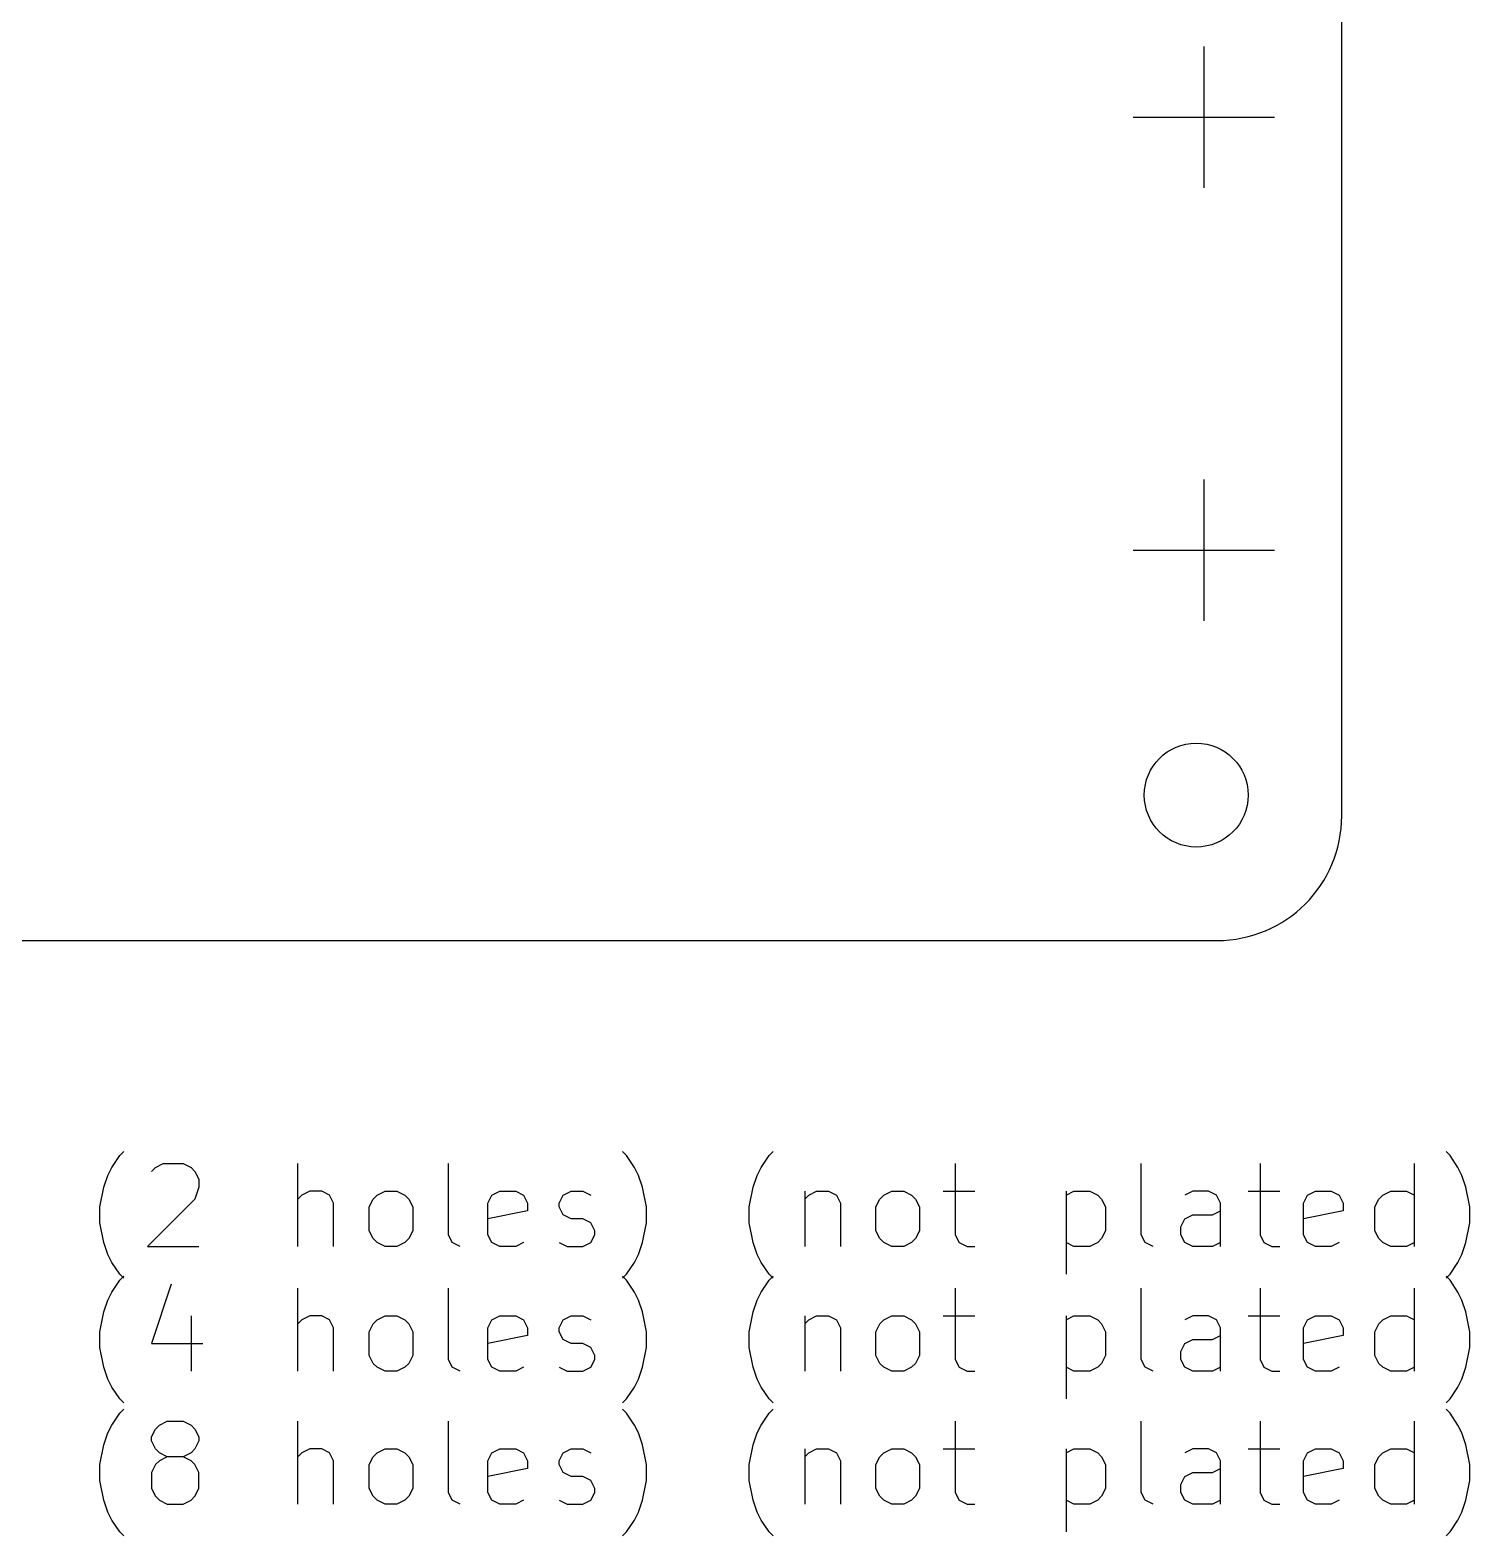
# Model space of a CAD drawing. Extents: x 2.28 to 5.04, y -5.56 to -2.72.
# Drawn here: x 3.679 to 5.043, y -5.564 to -4.137 of the extents above; entities that cross this region are included whole.
import ezdxf

# ---------------------------------------------------------------- set-up
doc = ezdxf.new("R2010")
doc.units = 0
doc.header["$MEASUREMENT"] = 0
doc.layers.add('BLACK', color=7, linetype='CONTINUOUS')

msp = doc.modelspace()

# ---------------------------------------------------------------- linework, layer by layer
at = {"layer": 'BLACK', "linetype": 'CONTINUOUS'}
for p, q in [((4.92126, -4.88189), (4.92126, -2.83465)), ((4.79069, -4.15295), (4.79069, -4.28681)), ((4.72376, -4.21988), (4.85762, -4.21988)), ((4.79069, -4.56319), (4.79069, -4.69705)), ((4.72376, -4.63012), (4.85762, -4.63012)), ((2.48031, -5), (4.80315, -5)), ((3.75649, -5.21496), (3.76399, -5.20371)), ((3.76399, -5.20371), (3.76774, -5.19997)), ((4.24393, -5.20371), (4.24018, -5.19997)), ((4.25143, -5.21496), (4.24393, -5.20371)), ((4.37142, -5.21496), (4.37891, -5.20371)), ((4.37891, -5.20371), (4.38266, -5.19997)), ((5.02383, -5.20371), (5.02008, -5.19997)), ((5.03133, -5.21496), (5.02383, -5.20371)), ((3.75274, -5.22246), (3.75649, -5.21496)), ((3.79399, -5.21871), (3.79774, -5.21496)), ((3.79774, -5.21496), (3.80524, -5.21121)), ((3.80524, -5.21121), (3.82398, -5.21121)), ((3.82398, -5.21121), (3.83148, -5.21496)), ((3.83148, -5.21496), (3.83523, -5.21871)), ((3.83523, -5.21871), (3.83898, -5.22621)), ((3.93272, -5.28995), (3.93272, -5.21121)), ((4.0752, -5.27871), (4.0752, -5.21121)), ((4.25518, -5.22246), (4.25143, -5.21496)), ((4.36767, -5.22246), (4.37142, -5.21496)), ((4.55514, -5.21121), (4.55514, -5.27871)), ((4.73137, -5.27871), (4.73137, -5.21121)), ((4.84386, -5.21121), (4.84386, -5.27871)), ((4.99009, -5.28995), (4.99009, -5.21121)), ((5.03508, -5.22246), (5.03133, -5.21496)), ((3.74524, -5.25246), (3.74899, -5.23371)), ((3.74899, -5.23371), (3.75274, -5.22246)), ((3.83898, -5.23371), (3.83523, -5.24496)), ((3.83898, -5.22621), (3.83898, -5.23371)), ((4.25893, -5.23371), (4.25518, -5.22246)), ((4.26268, -5.25246), (4.25893, -5.23371)), ((4.36017, -5.25246), (4.36392, -5.23371)), ((4.36392, -5.23371), (4.36767, -5.22246)), ((5.03883, -5.23371), (5.03508, -5.22246)), ((5.04258, -5.25246), (5.03883, -5.23371)), ((3.83523, -5.24496), (3.79024, -5.28995)), ((3.93647, -5.24121), (3.93272, -5.24496)), ((3.94397, -5.23746), (3.93647, -5.24121)), ((3.95522, -5.23746), (3.94397, -5.23746)), ((3.96272, -5.24121), (3.95522, -5.23746)), ((3.96647, -5.24871), (3.96272, -5.24121)), ((3.96647, -5.28995), (3.96647, -5.24871)), ((4.00021, -5.25246), (4.00396, -5.24496)), ((4.00396, -5.24496), (4.00771, -5.24121)), ((4.00771, -5.24121), (4.01521, -5.23746)), ((4.01521, -5.23746), (4.02646, -5.23746)), ((4.02646, -5.23746), (4.03396, -5.24121)), ((4.03396, -5.24121), (4.03771, -5.24496)), ((4.03771, -5.24496), (4.04146, -5.25246)), ((4.1127, -5.24871), (4.11645, -5.24121)), ((4.1127, -5.27871), (4.1127, -5.24871)), ((4.11645, -5.24121), (4.12395, -5.23746)), ((4.12395, -5.23746), (4.13894, -5.23746)), ((4.13894, -5.23746), (4.14644, -5.24121)), ((4.14644, -5.24121), (4.15019, -5.24871)), ((4.15019, -5.24871), (4.15019, -5.25621)), ((4.18019, -5.24871), (4.18394, -5.24121)), ((4.18019, -5.25246), (4.18019, -5.24871)), ((4.18394, -5.24121), (4.19144, -5.23746)), ((4.19144, -5.23746), (4.20269, -5.23746)), ((4.20269, -5.23746), (4.21019, -5.24121)), ((4.41266, -5.23746), (4.41266, -5.28995)), ((4.41266, -5.24496), (4.41641, -5.24121)), ((4.41641, -5.24121), (4.42391, -5.23746)), ((4.42391, -5.23746), (4.43516, -5.23746)), ((4.43516, -5.23746), (4.44266, -5.24121)), ((4.44266, -5.24121), (4.44641, -5.24871)), ((4.44641, -5.24871), (4.44641, -5.28995)), ((4.48015, -5.25246), (4.4839, -5.24496)), ((4.4839, -5.24496), (4.48765, -5.24121)), ((4.48765, -5.24121), (4.49515, -5.23746)), ((4.49515, -5.23746), (4.5064, -5.23746)), ((4.5064, -5.23746), (4.5139, -5.24121)), ((4.5139, -5.24121), (4.51765, -5.24496)), ((4.51765, -5.24496), (4.5214, -5.25246)), ((4.54389, -5.23746), (4.57389, -5.23746)), ((4.66013, -5.23746), (4.66013, -5.3162)), ((4.66013, -5.24121), (4.66763, -5.23746)), ((4.66763, -5.23746), (4.68263, -5.23746)), ((4.68263, -5.23746), (4.69013, -5.24121)), ((4.69013, -5.24121), (4.69388, -5.24496)), ((4.69388, -5.24496), (4.69763, -5.25246)), ((4.78011, -5.23746), (4.77262, -5.24121)), ((4.79511, -5.23746), (4.78011, -5.23746)), ((4.80261, -5.24121), (4.79511, -5.23746)), ((4.80636, -5.24871), (4.80261, -5.24121)), ((4.80636, -5.28995), (4.80636, -5.24871)), ((4.83261, -5.23746), (4.8626, -5.23746)), ((4.8851, -5.24871), (4.88885, -5.24121)), ((4.8851, -5.27871), (4.8851, -5.24871)), ((4.88885, -5.24121), (4.89635, -5.23746)), ((4.89635, -5.23746), (4.91135, -5.23746)), ((4.91135, -5.23746), (4.91885, -5.24121)), ((4.91885, -5.24121), (4.9226, -5.24871)), ((4.9226, -5.24871), (4.9226, -5.25621)), ((4.95259, -5.25246), (4.95634, -5.24496)), ((4.95634, -5.24496), (4.96009, -5.24121)), ((4.96009, -5.24121), (4.96759, -5.23746)), ((4.96759, -5.23746), (4.98259, -5.23746)), ((4.98259, -5.23746), (4.99009, -5.24121)), ((3.74524, -5.26746), (3.74524, -5.25246)), ((4.00021, -5.27496), (4.00021, -5.25246)), ((4.04146, -5.25246), (4.04146, -5.27496)), ((4.15019, -5.25621), (4.1127, -5.26371)), ((4.18394, -5.25996), (4.18019, -5.25246)), ((4.19144, -5.26371), (4.18394, -5.25996)), ((4.20269, -5.26371), (4.19144, -5.26371)), ((4.21019, -5.26746), (4.20269, -5.26371)), ((4.26268, -5.26746), (4.26268, -5.25246)), ((4.36017, -5.26746), (4.36017, -5.25246)), ((4.48015, -5.27496), (4.48015, -5.25246)), ((4.5214, -5.25246), (4.5214, -5.27496)), ((4.69763, -5.25246), (4.69763, -5.27496)), ((4.76887, -5.27121), (4.77262, -5.26371)), ((4.77262, -5.26371), (4.78011, -5.25996)), ((4.78011, -5.25996), (4.79886, -5.25996)), ((4.79886, -5.25996), (4.80636, -5.25621)), ((4.9226, -5.25621), (4.8851, -5.26371)), ((4.95259, -5.27496), (4.95259, -5.25246)), ((5.04258, -5.26746), (5.04258, -5.25246)), ((3.74899, -5.2862), (3.74524, -5.26746)), ((4.00396, -5.28246), (4.00021, -5.27496)), ((4.04146, -5.27496), (4.03771, -5.28246)), ((4.21394, -5.27496), (4.21019, -5.26746)), ((4.21394, -5.27871), (4.21394, -5.27496)), ((4.25893, -5.2862), (4.26268, -5.26746)), ((4.36392, -5.2862), (4.36017, -5.26746)), ((4.4839, -5.28246), (4.48015, -5.27496)), ((4.5214, -5.27496), (4.51765, -5.28246)), ((4.69763, -5.27496), (4.69388, -5.28246)), ((4.76887, -5.27871), (4.76887, -5.27121)), ((4.95634, -5.28246), (4.95259, -5.27496)), ((5.03883, -5.2862), (5.04258, -5.26746)), ((3.75274, -5.29745), (3.74899, -5.2862)), ((3.79024, -5.28995), (3.83898, -5.28995)), ((4.00771, -5.2862), (4.00396, -5.28246)), ((4.01521, -5.28995), (4.00771, -5.2862)), ((4.02646, -5.28995), (4.01521, -5.28995)), ((4.03396, -5.2862), (4.02646, -5.28995)), ((4.03771, -5.28246), (4.03396, -5.2862)), ((4.07895, -5.2862), (4.0752, -5.27871)), ((4.08645, -5.28995), (4.07895, -5.2862)), ((4.11645, -5.2862), (4.1127, -5.27871)), ((4.12395, -5.28995), (4.11645, -5.2862)), ((4.13894, -5.28995), (4.12395, -5.28995)), ((4.14644, -5.2862), (4.13894, -5.28995)), ((4.18019, -5.2862), (4.18769, -5.28995)), ((4.18769, -5.28995), (4.20269, -5.28995)), ((4.20269, -5.28995), (4.21019, -5.2862)), ((4.21019, -5.2862), (4.21394, -5.27871)), ((4.25518, -5.29745), (4.25893, -5.2862)), ((4.36767, -5.29745), (4.36392, -5.2862)), ((4.48765, -5.2862), (4.4839, -5.28246)), ((4.49515, -5.28995), (4.48765, -5.2862)), ((4.5064, -5.28995), (4.49515, -5.28995)), ((4.5139, -5.2862), (4.5064, -5.28995)), ((4.51765, -5.28246), (4.5139, -5.2862)), ((4.55514, -5.27871), (4.55889, -5.2862)), ((4.55889, -5.2862), (4.56639, -5.28995)), ((4.56639, -5.28995), (4.57389, -5.28995)), ((4.66763, -5.28995), (4.66013, -5.2862)), ((4.68263, -5.28995), (4.66763, -5.28995)), ((4.69013, -5.2862), (4.68263, -5.28995)), ((4.69388, -5.28246), (4.69013, -5.2862)), ((4.73512, -5.2862), (4.73137, -5.27871)), ((4.74262, -5.28995), (4.73512, -5.2862)), ((4.77262, -5.2862), (4.76887, -5.27871)), ((4.78011, -5.28995), (4.77262, -5.2862)), ((4.79886, -5.28995), (4.78011, -5.28995)), ((4.80636, -5.2862), (4.79886, -5.28995)), ((4.84386, -5.27871), (4.84761, -5.2862)), ((4.84761, -5.2862), (4.85511, -5.28995)), ((4.85511, -5.28995), (4.8626, -5.28995)), ((4.88885, -5.2862), (4.8851, -5.27871)), ((4.89635, -5.28995), (4.88885, -5.2862)), ((4.91135, -5.28995), (4.89635, -5.28995)), ((4.91885, -5.2862), (4.91135, -5.28995)), ((4.96009, -5.2862), (4.95634, -5.28246)), ((4.96759, -5.28995), (4.96009, -5.2862)), ((4.98259, -5.28995), (4.96759, -5.28995)), ((4.99009, -5.2862), (4.98259, -5.28995)), ((5.03508, -5.29745), (5.03883, -5.2862)), ((3.75649, -5.30495), (3.75274, -5.29745)), ((3.76399, -5.3162), (3.75649, -5.30495)), ((4.24393, -5.3162), (4.25143, -5.30495)), ((4.25143, -5.30495), (4.25518, -5.29745)), ((4.37142, -5.30495), (4.36767, -5.29745)), ((4.37891, -5.3162), (4.37142, -5.30495)), ((5.02383, -5.3162), (5.03133, -5.30495)), ((5.03133, -5.30495), (5.03508, -5.29745)), ((3.76774, -5.31995), (3.76399, -5.3162)), ((3.76399, -5.32183), (3.76774, -5.31808)), ((4.24018, -5.31995), (4.24393, -5.3162)), ((4.24393, -5.32183), (4.24018, -5.31808)), ((4.38266, -5.31995), (4.37891, -5.3162)), ((4.37891, -5.32183), (4.38266, -5.31808)), ((5.02008, -5.31995), (5.02383, -5.3162)), ((5.02383, -5.32183), (5.02008, -5.31808)), ((3.75274, -5.34057), (3.75649, -5.33307)), ((3.75649, -5.33307), (3.76399, -5.32183)), ((3.81274, -5.32557), (3.79399, -5.38182)), ((3.93272, -5.40806), (3.93272, -5.32932)), ((4.0752, -5.39682), (4.0752, -5.32932)), ((4.25143, -5.33307), (4.24393, -5.32183)), ((4.25518, -5.34057), (4.25143, -5.33307)), ((4.36767, -5.34057), (4.37142, -5.33307)), ((4.37142, -5.33307), (4.37891, -5.32183)), ((4.55514, -5.32932), (4.55514, -5.39682)), ((4.73137, -5.39682), (4.73137, -5.32932)), ((4.84386, -5.32932), (4.84386, -5.39682)), ((4.99009, -5.40806), (4.99009, -5.32932)), ((5.03133, -5.33307), (5.02383, -5.32183)), ((5.03508, -5.34057), (5.03133, -5.33307)), ((3.74899, -5.35182), (3.75274, -5.34057)), ((4.25893, -5.35182), (4.25518, -5.34057)), ((4.36392, -5.35182), (4.36767, -5.34057)), ((5.03883, -5.35182), (5.03508, -5.34057)), ((3.74524, -5.37057), (3.74899, -5.35182)), ((3.83148, -5.35557), (3.83148, -5.40806)), ((3.93647, -5.35932), (3.93272, -5.36307)), ((3.94397, -5.35557), (3.93647, -5.35932)), ((3.95522, -5.35557), (3.94397, -5.35557)), ((3.96272, -5.35932), (3.95522, -5.35557)), ((3.96647, -5.36682), (3.96272, -5.35932)), ((4.00021, -5.37057), (4.00396, -5.36307)), ((4.00396, -5.36307), (4.00771, -5.35932)), ((4.00771, -5.35932), (4.01521, -5.35557)), ((4.01521, -5.35557), (4.02646, -5.35557)), ((4.02646, -5.35557), (4.03396, -5.35932)), ((4.03396, -5.35932), (4.03771, -5.36307)), ((4.03771, -5.36307), (4.04146, -5.37057)), ((4.1127, -5.36682), (4.11645, -5.35932)), ((4.11645, -5.35932), (4.12395, -5.35557)), ((4.12395, -5.35557), (4.13894, -5.35557)), ((4.13894, -5.35557), (4.14644, -5.35932)), ((4.14644, -5.35932), (4.15019, -5.36682)), ((4.18019, -5.36682), (4.18394, -5.35932)), ((4.18394, -5.35932), (4.19144, -5.35557)), ((4.19144, -5.35557), (4.20269, -5.35557)), ((4.20269, -5.35557), (4.21019, -5.35932)), ((4.26268, -5.37057), (4.25893, -5.35182)), ((4.36017, -5.37057), (4.36392, -5.35182)), ((4.41266, -5.35557), (4.41266, -5.40806)), ((4.41266, -5.36307), (4.41641, -5.35932)), ((4.41641, -5.35932), (4.42391, -5.35557)), ((4.42391, -5.35557), (4.43516, -5.35557)), ((4.43516, -5.35557), (4.44266, -5.35932)), ((4.44266, -5.35932), (4.44641, -5.36682)), ((4.48015, -5.37057), (4.4839, -5.36307)), ((4.4839, -5.36307), (4.48765, -5.35932)), ((4.48765, -5.35932), (4.49515, -5.35557)), ((4.49515, -5.35557), (4.5064, -5.35557)), ((4.5064, -5.35557), (4.5139, -5.35932)), ((4.5139, -5.35932), (4.51765, -5.36307)), ((4.51765, -5.36307), (4.5214, -5.37057)), ((4.54389, -5.35557), (4.57389, -5.35557)), ((4.66013, -5.35557), (4.66013, -5.43431)), ((4.66013, -5.35932), (4.66763, -5.35557)), ((4.66763, -5.35557), (4.68263, -5.35557)), ((4.68263, -5.35557), (4.69013, -5.35932)), ((4.69013, -5.35932), (4.69388, -5.36307)), ((4.69388, -5.36307), (4.69763, -5.37057)), ((4.78011, -5.35557), (4.77262, -5.35932)), ((4.79511, -5.35557), (4.78011, -5.35557)), ((4.80261, -5.35932), (4.79511, -5.35557)), ((4.80636, -5.36682), (4.80261, -5.35932)), ((4.83261, -5.35557), (4.8626, -5.35557)), ((4.8851, -5.36682), (4.88885, -5.35932)), ((4.88885, -5.35932), (4.89635, -5.35557)), ((4.89635, -5.35557), (4.91135, -5.35557)), ((4.91135, -5.35557), (4.91885, -5.35932)), ((4.91885, -5.35932), (4.9226, -5.36682)), ((4.95259, -5.37057), (4.95634, -5.36307)), ((4.95634, -5.36307), (4.96009, -5.35932)), ((4.96009, -5.35932), (4.96759, -5.35557)), ((4.96759, -5.35557), (4.98259, -5.35557)), ((4.98259, -5.35557), (4.99009, -5.35932)), ((5.04258, -5.37057), (5.03883, -5.35182)), ((3.74524, -5.38557), (3.74524, -5.37057)), ((3.96647, -5.40806), (3.96647, -5.36682)), ((4.00021, -5.39307), (4.00021, -5.37057)), ((4.04146, -5.37057), (4.04146, -5.39307)), ((4.1127, -5.39682), (4.1127, -5.36682)), ((4.15019, -5.37432), (4.1127, -5.38182)), ((4.15019, -5.36682), (4.15019, -5.37432)), ((4.18019, -5.37057), (4.18019, -5.36682)), ((4.18394, -5.37807), (4.18019, -5.37057)), ((4.26268, -5.38557), (4.26268, -5.37057)), ((4.36017, -5.38557), (4.36017, -5.37057)), ((4.44641, -5.36682), (4.44641, -5.40806)), ((4.48015, -5.39307), (4.48015, -5.37057)), ((4.5214, -5.37057), (4.5214, -5.39307)), ((4.69763, -5.37057), (4.69763, -5.39307)), ((4.79886, -5.37807), (4.80636, -5.37432)), ((4.80636, -5.40806), (4.80636, -5.36682)), ((4.8851, -5.39682), (4.8851, -5.36682)), ((4.9226, -5.37432), (4.8851, -5.38182)), ((4.9226, -5.36682), (4.9226, -5.37432)), ((4.95259, -5.39307), (4.95259, -5.37057)), ((5.04258, -5.38557), (5.04258, -5.37057)), ((3.74899, -5.40431), (3.74524, -5.38557)), ((3.79399, -5.38182), (3.84273, -5.38182)), ((4.19144, -5.38182), (4.18394, -5.37807)), ((4.20269, -5.38182), (4.19144, -5.38182)), ((4.21019, -5.38557), (4.20269, -5.38182)), ((4.21394, -5.39307), (4.21019, -5.38557)), ((4.25893, -5.40431), (4.26268, -5.38557)), ((4.36392, -5.40431), (4.36017, -5.38557)), ((4.76887, -5.38932), (4.77262, -5.38182)), ((4.76887, -5.39682), (4.76887, -5.38932)), ((4.77262, -5.38182), (4.78011, -5.37807)), ((4.78011, -5.37807), (4.79886, -5.37807)), ((5.03883, -5.40431), (5.04258, -5.38557)), ((3.75274, -5.41556), (3.74899, -5.40431)), ((4.00396, -5.40057), (4.00021, -5.39307)), ((4.00771, -5.40431), (4.00396, -5.40057)), ((4.01521, -5.40806), (4.00771, -5.40431)), ((4.03396, -5.40431), (4.02646, -5.40806)), ((4.03771, -5.40057), (4.03396, -5.40431)), ((4.04146, -5.39307), (4.03771, -5.40057)), ((4.07895, -5.40431), (4.0752, -5.39682)), ((4.08645, -5.40806), (4.07895, -5.40431)), ((4.11645, -5.40431), (4.1127, -5.39682)), ((4.12395, -5.40806), (4.11645, -5.40431)), ((4.14644, -5.40431), (4.13894, -5.40806)), ((4.18019, -5.40431), (4.18769, -5.40806)), ((4.20269, -5.40806), (4.21019, -5.40431)), ((4.21019, -5.40431), (4.21394, -5.39682)), ((4.21394, -5.39682), (4.21394, -5.39307)), ((4.25518, -5.41556), (4.25893, -5.40431)), ((4.36767, -5.41556), (4.36392, -5.40431)), ((4.4839, -5.40057), (4.48015, -5.39307)), ((4.48765, -5.40431), (4.4839, -5.40057)), ((4.49515, -5.40806), (4.48765, -5.40431)), ((4.5139, -5.40431), (4.5064, -5.40806)), ((4.51765, -5.40057), (4.5139, -5.40431)), ((4.5214, -5.39307), (4.51765, -5.40057)), ((4.55514, -5.39682), (4.55889, -5.40431)), ((4.55889, -5.40431), (4.56639, -5.40806)), ((4.66763, -5.40806), (4.66013, -5.40431)), ((4.69013, -5.40431), (4.68263, -5.40806)), ((4.69388, -5.40057), (4.69013, -5.40431)), ((4.69763, -5.39307), (4.69388, -5.40057)), ((4.73512, -5.40431), (4.73137, -5.39682)), ((4.74262, -5.40806), (4.73512, -5.40431)), ((4.77262, -5.40431), (4.76887, -5.39682)), ((4.78011, -5.40806), (4.77262, -5.40431)), ((4.80636, -5.40431), (4.79886, -5.40806)), ((4.84386, -5.39682), (4.84761, -5.40431)), ((4.84761, -5.40431), (4.85511, -5.40806)), ((4.88885, -5.40431), (4.8851, -5.39682)), ((4.89635, -5.40806), (4.88885, -5.40431)), ((4.91885, -5.40431), (4.91135, -5.40806)), ((4.95634, -5.40057), (4.95259, -5.39307)), ((4.96009, -5.40431), (4.95634, -5.40057)), ((4.96759, -5.40806), (4.96009, -5.40431)), ((4.99009, -5.40431), (4.98259, -5.40806)), ((5.03508, -5.41556), (5.03883, -5.40431)), ((3.75649, -5.42306), (3.75274, -5.41556)), ((4.02646, -5.40806), (4.01521, -5.40806)), ((4.13894, -5.40806), (4.12395, -5.40806)), ((4.18769, -5.40806), (4.20269, -5.40806)), ((4.25143, -5.42306), (4.25518, -5.41556)), ((4.37142, -5.42306), (4.36767, -5.41556)), ((4.5064, -5.40806), (4.49515, -5.40806)), ((4.56639, -5.40806), (4.57389, -5.40806)), ((4.68263, -5.40806), (4.66763, -5.40806)), ((4.79886, -5.40806), (4.78011, -5.40806)), ((4.85511, -5.40806), (4.8626, -5.40806)), ((4.91135, -5.40806), (4.89635, -5.40806)), ((4.98259, -5.40806), (4.96759, -5.40806)), ((5.03133, -5.42306), (5.03508, -5.41556)), ((3.76399, -5.43431), (3.75649, -5.42306)), ((3.76774, -5.43806), (3.76399, -5.43431)), ((4.24018, -5.43806), (4.24393, -5.43431)), ((4.24393, -5.43431), (4.25143, -5.42306)), ((4.37891, -5.43431), (4.37142, -5.42306)), ((4.38266, -5.43806), (4.37891, -5.43431)), ((5.02008, -5.43806), (5.02383, -5.43431)), ((5.02383, -5.43431), (5.03133, -5.42306)), ((3.75649, -5.45906), (3.76399, -5.44781)), ((3.76399, -5.44781), (3.76774, -5.44406)), ((4.24393, -5.44781), (4.24018, -5.44406)), ((4.25143, -5.45906), (4.24393, -5.44781)), ((4.37142, -5.45906), (4.37891, -5.44781)), ((4.37891, -5.44781), (4.38266, -5.44406)), ((5.02383, -5.44781), (5.02008, -5.44406)), ((5.03133, -5.45906), (5.02383, -5.44781)), ((3.75274, -5.46656), (3.75649, -5.45906)), ((3.79399, -5.47031), (3.79774, -5.46281)), ((3.79774, -5.46281), (3.80149, -5.45906)), ((3.80149, -5.45906), (3.80899, -5.45531)), ((3.80899, -5.45531), (3.82398, -5.45531)), ((3.82398, -5.45531), (3.83148, -5.45906)), ((3.83148, -5.45906), (3.83523, -5.46281)), ((3.83523, -5.46281), (3.83898, -5.47031)), ((3.93272, -5.53405), (3.93272, -5.45531)), ((4.0752, -5.5228), (4.0752, -5.45531)), ((4.25518, -5.46656), (4.25143, -5.45906)), ((4.36767, -5.46656), (4.37142, -5.45906)), ((4.55514, -5.45531), (4.55514, -5.5228)), ((4.73137, -5.5228), (4.73137, -5.45531)), ((4.84386, -5.45531), (4.84386, -5.5228)), ((4.99009, -5.53405), (4.99009, -5.45531)), ((5.03508, -5.46656), (5.03133, -5.45906)), ((3.74524, -5.49655), (3.74899, -5.47781)), ((3.74899, -5.47781), (3.75274, -5.46656)), ((3.79399, -5.47406), (3.79399, -5.47031)), ((3.79774, -5.48156), (3.79399, -5.47406)), ((3.83898, -5.47406), (3.83523, -5.48156)), ((3.83898, -5.47031), (3.83898, -5.47406)), ((4.25893, -5.47781), (4.25518, -5.46656)), ((4.26268, -5.49655), (4.25893, -5.47781)), ((4.36017, -5.49655), (4.36392, -5.47781)), ((4.36392, -5.47781), (4.36767, -5.46656)), ((5.03883, -5.47781), (5.03508, -5.46656)), ((5.04258, -5.49655), (5.03883, -5.47781)), ((3.80149, -5.4853), (3.79774, -5.48156)), ((3.80899, -5.48905), (3.80149, -5.4853)), ((3.80899, -5.48905), (3.80149, -5.4928)), ((3.82398, -5.48905), (3.80899, -5.48905)), ((3.83148, -5.4853), (3.82398, -5.48905)), ((3.83148, -5.4928), (3.82398, -5.48905)), ((3.83523, -5.48156), (3.83148, -5.4853)), ((3.93647, -5.4853), (3.93272, -5.48905)), ((3.94397, -5.48156), (3.93647, -5.4853)), ((3.95522, -5.48156), (3.94397, -5.48156)), ((3.96272, -5.4853), (3.95522, -5.48156)), ((3.96647, -5.4928), (3.96272, -5.4853)), ((4.00021, -5.49655), (4.00396, -5.48905)), ((4.00396, -5.48905), (4.00771, -5.4853)), ((4.00771, -5.4853), (4.01521, -5.48156)), ((4.01521, -5.48156), (4.02646, -5.48156)), ((4.02646, -5.48156), (4.03396, -5.4853)), ((4.03396, -5.4853), (4.03771, -5.48905)), ((4.03771, -5.48905), (4.04146, -5.49655)), ((4.1127, -5.4928), (4.11645, -5.4853)), ((4.11645, -5.4853), (4.12395, -5.48156)), ((4.12395, -5.48156), (4.13894, -5.48156)), ((4.13894, -5.48156), (4.14644, -5.4853)), ((4.14644, -5.4853), (4.15019, -5.4928)), ((4.18019, -5.4928), (4.18394, -5.4853)), ((4.18394, -5.4853), (4.19144, -5.48156)), ((4.19144, -5.48156), (4.20269, -5.48156)), ((4.20269, -5.48156), (4.21019, -5.4853)), ((4.41266, -5.48156), (4.41266, -5.53405)), ((4.41266, -5.48905), (4.41641, -5.4853)), ((4.41641, -5.4853), (4.42391, -5.48156)), ((4.42391, -5.48156), (4.43516, -5.48156)), ((4.43516, -5.48156), (4.44266, -5.4853)), ((4.44266, -5.4853), (4.44641, -5.4928)), ((4.48015, -5.49655), (4.4839, -5.48905)), ((4.4839, -5.48905), (4.48765, -5.4853)), ((4.48765, -5.4853), (4.49515, -5.48156)), ((4.49515, -5.48156), (4.5064, -5.48156)), ((4.5064, -5.48156), (4.5139, -5.4853)), ((4.5139, -5.4853), (4.51765, -5.48905)), ((4.51765, -5.48905), (4.5214, -5.49655)), ((4.54389, -5.48156), (4.57389, -5.48156)), ((4.66013, -5.48156), (4.66013, -5.5603)), ((4.66013, -5.4853), (4.66763, -5.48156)), ((4.66763, -5.48156), (4.68263, -5.48156)), ((4.68263, -5.48156), (4.69013, -5.4853)), ((4.69013, -5.4853), (4.69388, -5.48905)), ((4.69388, -5.48905), (4.69763, -5.49655)), ((4.78011, -5.48156), (4.77262, -5.4853)), ((4.79511, -5.48156), (4.78011, -5.48156)), ((4.80261, -5.4853), (4.79511, -5.48156)), ((4.80636, -5.4928), (4.80261, -5.4853)), ((4.83261, -5.48156), (4.8626, -5.48156)), ((4.8851, -5.4928), (4.88885, -5.4853)), ((4.88885, -5.4853), (4.89635, -5.48156)), ((4.89635, -5.48156), (4.91135, -5.48156)), ((4.91135, -5.48156), (4.91885, -5.4853)), ((4.91885, -5.4853), (4.9226, -5.4928)), ((4.95259, -5.49655), (4.95634, -5.48905)), ((4.95634, -5.48905), (4.96009, -5.4853)), ((4.96009, -5.4853), (4.96759, -5.48156)), ((4.96759, -5.48156), (4.98259, -5.48156)), ((4.98259, -5.48156), (4.99009, -5.4853)), ((3.74524, -5.51155), (3.74524, -5.49655)), ((3.79774, -5.49655), (3.79399, -5.50405)), ((3.79399, -5.50405), (3.79399, -5.51905)), ((3.80149, -5.4928), (3.79774, -5.49655)), ((3.83523, -5.49655), (3.83148, -5.4928)), ((3.83898, -5.50405), (3.83523, -5.49655)), ((3.83898, -5.51905), (3.83898, -5.50405)), ((3.96647, -5.53405), (3.96647, -5.4928)), ((4.00021, -5.51905), (4.00021, -5.49655)), ((4.04146, -5.49655), (4.04146, -5.51905)), ((4.1127, -5.5228), (4.1127, -5.4928)), ((4.15019, -5.5003), (4.1127, -5.5078)), ((4.15019, -5.4928), (4.15019, -5.5003)), ((4.18019, -5.49655), (4.18019, -5.4928)), ((4.18394, -5.50405), (4.18019, -5.49655)), ((4.19144, -5.5078), (4.18394, -5.50405)), ((4.26268, -5.51155), (4.26268, -5.49655)), ((4.36017, -5.51155), (4.36017, -5.49655)), ((4.44641, -5.4928), (4.44641, -5.53405)), ((4.48015, -5.51905), (4.48015, -5.49655)), ((4.5214, -5.49655), (4.5214, -5.51905)), ((4.69763, -5.49655), (4.69763, -5.51905)), ((4.77262, -5.5078), (4.78011, -5.50405)), ((4.78011, -5.50405), (4.79886, -5.50405)), ((4.79886, -5.50405), (4.80636, -5.5003)), ((4.80636, -5.53405), (4.80636, -5.4928)), ((4.8851, -5.5228), (4.8851, -5.4928)), ((4.9226, -5.5003), (4.8851, -5.5078)), ((4.9226, -5.4928), (4.9226, -5.5003)), ((4.95259, -5.51905), (4.95259, -5.49655)), ((5.04258, -5.51155), (5.04258, -5.49655)), ((3.74899, -5.5303), (3.74524, -5.51155)), ((3.79399, -5.51905), (3.79774, -5.52655)), ((3.83523, -5.52655), (3.83898, -5.51905)), ((4.00396, -5.52655), (4.00021, -5.51905)), ((4.04146, -5.51905), (4.03771, -5.52655)), ((4.20269, -5.5078), (4.19144, -5.5078)), ((4.21019, -5.51155), (4.20269, -5.5078)), ((4.21394, -5.51905), (4.21019, -5.51155)), ((4.21394, -5.5228), (4.21394, -5.51905)), ((4.25893, -5.5303), (4.26268, -5.51155)), ((4.36392, -5.5303), (4.36017, -5.51155)), ((4.4839, -5.52655), (4.48015, -5.51905)), ((4.5214, -5.51905), (4.51765, -5.52655)), ((4.69763, -5.51905), (4.69388, -5.52655)), ((4.76887, -5.5153), (4.77262, -5.5078)), ((4.76887, -5.5228), (4.76887, -5.5153)), ((4.95634, -5.52655), (4.95259, -5.51905)), ((5.03883, -5.5303), (5.04258, -5.51155)), ((3.75274, -5.54155), (3.74899, -5.5303)), ((3.79774, -5.52655), (3.80149, -5.5303)), ((3.80149, -5.5303), (3.80899, -5.53405)), ((3.80899, -5.53405), (3.82398, -5.53405)), ((3.82398, -5.53405), (3.83148, -5.5303)), ((3.83148, -5.5303), (3.83523, -5.52655)), ((4.00771, -5.5303), (4.00396, -5.52655)), ((4.01521, -5.53405), (4.00771, -5.5303)), ((4.02646, -5.53405), (4.01521, -5.53405)), ((4.03396, -5.5303), (4.02646, -5.53405)), ((4.03771, -5.52655), (4.03396, -5.5303)), ((4.07895, -5.5303), (4.0752, -5.5228)), ((4.08645, -5.53405), (4.07895, -5.5303)), ((4.11645, -5.5303), (4.1127, -5.5228)), ((4.12395, -5.53405), (4.11645, -5.5303)), ((4.13894, -5.53405), (4.12395, -5.53405)), ((4.14644, -5.5303), (4.13894, -5.53405)), ((4.18019, -5.5303), (4.18769, -5.53405)), ((4.18769, -5.53405), (4.20269, -5.53405)), ((4.20269, -5.53405), (4.21019, -5.5303)), ((4.21019, -5.5303), (4.21394, -5.5228)), ((4.25518, -5.54155), (4.25893, -5.5303)), ((4.36767, -5.54155), (4.36392, -5.5303)), ((4.48765, -5.5303), (4.4839, -5.52655)), ((4.49515, -5.53405), (4.48765, -5.5303)), ((4.5064, -5.53405), (4.49515, -5.53405)), ((4.5139, -5.5303), (4.5064, -5.53405)), ((4.51765, -5.52655), (4.5139, -5.5303)), ((4.55514, -5.5228), (4.55889, -5.5303)), ((4.55889, -5.5303), (4.56639, -5.53405)), ((4.56639, -5.53405), (4.57389, -5.53405)), ((4.66763, -5.53405), (4.66013, -5.5303)), ((4.68263, -5.53405), (4.66763, -5.53405)), ((4.69013, -5.5303), (4.68263, -5.53405)), ((4.69388, -5.52655), (4.69013, -5.5303)), ((4.73512, -5.5303), (4.73137, -5.5228)), ((4.74262, -5.53405), (4.73512, -5.5303)), ((4.77262, -5.5303), (4.76887, -5.5228)), ((4.78011, -5.53405), (4.77262, -5.5303)), ((4.79886, -5.53405), (4.78011, -5.53405)), ((4.80636, -5.5303), (4.79886, -5.53405)), ((4.84386, -5.5228), (4.84761, -5.5303)), ((4.84761, -5.5303), (4.85511, -5.53405)), ((4.85511, -5.53405), (4.8626, -5.53405)), ((4.88885, -5.5303), (4.8851, -5.5228)), ((4.89635, -5.53405), (4.88885, -5.5303)), ((4.91135, -5.53405), (4.89635, -5.53405)), ((4.91885, -5.5303), (4.91135, -5.53405)), ((4.96009, -5.5303), (4.95634, -5.52655)), ((4.96759, -5.53405), (4.96009, -5.5303)), ((4.98259, -5.53405), (4.96759, -5.53405)), ((4.99009, -5.5303), (4.98259, -5.53405)), ((5.03508, -5.54155), (5.03883, -5.5303)), ((3.75649, -5.54905), (3.75274, -5.54155)), ((3.76399, -5.5603), (3.75649, -5.54905)), ((4.24393, -5.5603), (4.25143, -5.54905)), ((4.25143, -5.54905), (4.25518, -5.54155)), ((4.37142, -5.54905), (4.36767, -5.54155)), ((4.37891, -5.5603), (4.37142, -5.54905)), ((5.02383, -5.5603), (5.03133, -5.54905)), ((5.03133, -5.54905), (5.03508, -5.54155)), ((3.76774, -5.56404), (3.76399, -5.5603)), ((4.24018, -5.56404), (4.24393, -5.5603)), ((4.38266, -5.56404), (4.37891, -5.5603)), ((5.02008, -5.56404), (5.02383, -5.5603))]:
    msp.add_line(p, q, dxfattribs=at)
at = {"layer": 'BLACK'}
msp.add_circle((4.78346, -4.8622), 0.04921, dxfattribs=at)
msp.add_arc((4.80315, -4.88189), 0.11811, -90, 0, dxfattribs=at)

doc.saveas('drawing.dxf')
